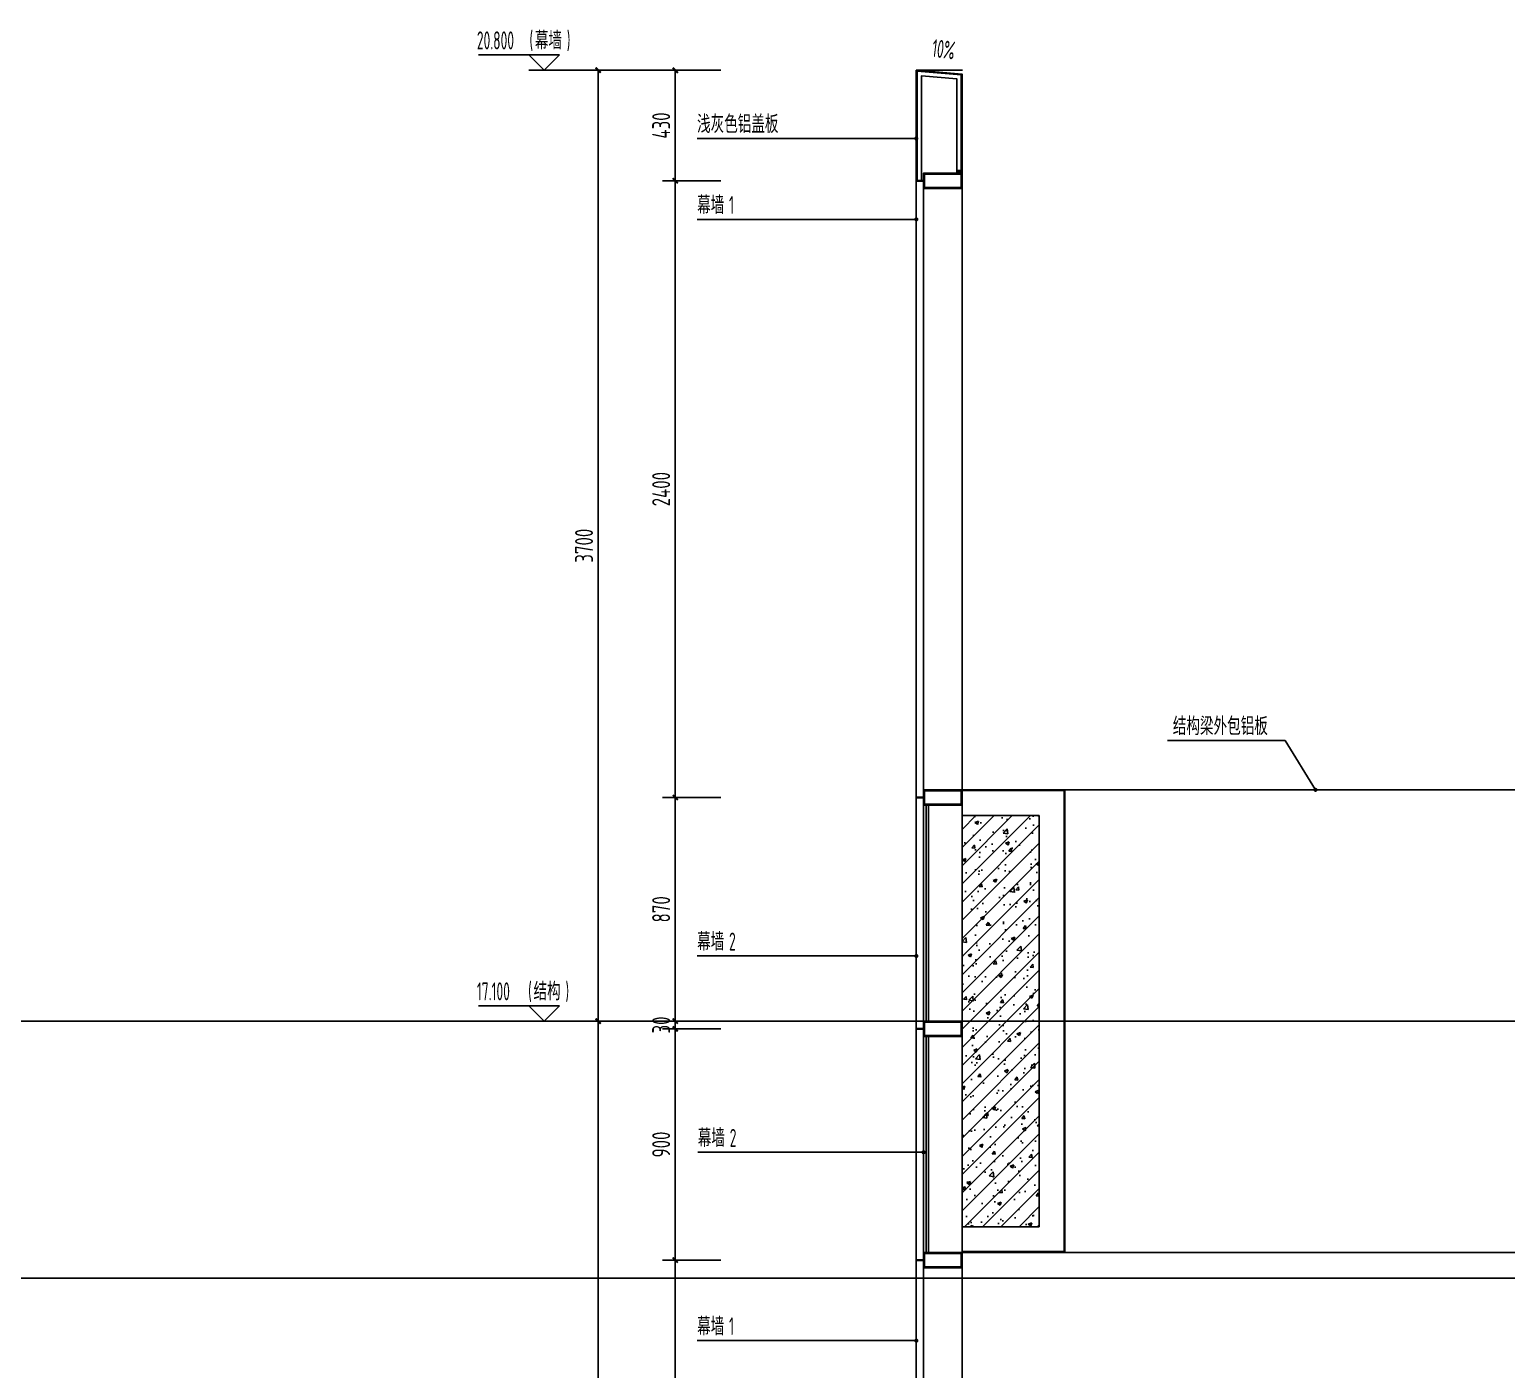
# Model space of a CAD drawing. Extents: x 198753 to 882193, y -399300 to 132460.
# Drawn here: x 403905 to 409650, y 15745 to 20959 of the extents above; entities that cross this region are included whole.
import ezdxf

# ---------------------------------------------------------------- set-up
doc = ezdxf.new("R2010")
doc.units = 0
doc.header["$LTSCALE"] = 1000
doc.header["$MEASUREMENT"] = 0
for name, color, linetype in [('00-图签', 7, 'Continuous'), ('01-标注_尺寸', 124, 'Continuous'), ('01-标注_标高', 200, 'Continuous'), ('01-标注_符号', 200, 'Continuous'), ('02-TEXT_标注', 130, 'Continuous'), ('05-填充_天正', 26, 'Continuous'), ('A-D-玻璃剖线', 130, 'Continuous'), ('A-D-金属剖线', 200, 'Continuous'), ('A-D-金属看线', 205, 'Continuous'), ('A-SUR_看线', 231, 'Continuous'), ('A-金属背板', 30, 'Continuous'), ('A_STR-砼柱', 51, 'Continuous'), ('钢龙骨', 173, 'Continuous')]:
    doc.layers.add(name, color=color, linetype=linetype)
doc.layers.add('04-不打印_辅助线', color=165, linetype='Continuous', plot=False)
doc.styles.add('_TCH_DIM', font='ROS1', dxfattribs={"width": 0.8, "bigfont": 'JD'})
doc.styles.add('_TCH_DIM_T3', font='ROS1', dxfattribs={"width": 0.8, "bigfont": 'JD'})
doc.dimstyles.new('_TCH_ARCH&&20', dxfattribs={"dimtxt": 70, "dimasz": 20, "dimexe": 50, "dimexo": 60, "dimgap": 20, "dimtad": 1, "dimdec": 0, "dimzin": 0, "dimdsep": 46, "dimtxsty": '_TCH_DIM_T3', "dimblk": 'ARCHTICK', "dimcen": 0.09, "dimclrt": 4, "dimazin": 2, "dimtfac": 1, "dimtdec": 0, "dimtix": 1, "dimtmove": 2, "dimatfit": 3, "dimfxl": 0, "dimtolj": 1, "dimtzin": 0, "dimarcsym": 0})

# ---------------------------------------------------------------- blocks, each defined once
blk = doc.blocks.new('A$C643B6CAF')
at = {"layer": '钢龙骨', "const_width": 10}
blk.add_lwpolyline([(0, -1.6), (-28, -1.6)], dxfattribs=at)
at = {"layer": '钢龙骨'}
for points in [[(0, 28.4), (0, -31.6), (150, -31.6), (150, 28.4)], [(4, 24.4), (4, -27.6), (146, -27.6), (146, 24.4)]]:
    blk.add_lwpolyline(points, close=True, dxfattribs=at)
blk = doc.blocks.new('*U49')
at = {"layer": '01-标注_符号'}
blk.add_lwpolyline([(-850, -510.3), (28, -510.3)], dxfattribs=at)
at = {"layer": '01-标注_符号', "const_width": 8}
blk.add_lwpolyline([(24, -510.3, 1), (32, -510.3, 1)], format="xyb", close=True, dxfattribs=at)
at = {"layer": 'A-D-玻璃剖线'}
for points in [[(0, 3300), (0, -3329.8)], [(28, -3329.8), (28, 3300)]]:
    blk.add_lwpolyline(points, dxfattribs=at)
at = {"layer": 'A-金属背板'}
blk.add_lwpolyline([(38, -60), (48, -60), (48, -900), (38, -900)], close=True, dxfattribs=at)
at = {"layer": '钢龙骨'}
blk.add_lwpolyline([(178, 3300), (178, -3329.8)], dxfattribs=at)
for p in [(28, 871.8), (28, -28.4)]:
    blk.add_blockref('A$C643B6CAF', p, dxfattribs=at)
at = {"layer": '钢龙骨', "xscale": -1, "rotation": 180}
blk.add_blockref('A$C643B6CAF', (28.1, -931.6), dxfattribs=at)
at = {"layer": '02-TEXT_标注', "style": '_TCH_DIM'}
for s, height, width, p in [('幕墙', 69.46, 0.8, (-850, -489.3)), ('2', 70, 0.64, (-725.8, -489.3))]:
    blk.add_text(s, height=height, dxfattribs=dict(at, width=width)).set_placement(p)
blk = doc.blocks.new('hytkuy2')
at = {"layer": '钢龙骨'}
h = blk.add_hatch(color=256, dxfattribs=at)
h.dxf.hatch_style = 1
h.paths.add_polyline_path([(178, -400), (158, -400), (158, -390), (178, -390)])
at = {"layer": '01-标注_符号'}
blk.add_lwpolyline([(23, 35.2, 0, 0, 0), (110.2, 24.7, 16, 0, 0), (169.7, 17.4, 0, 0, 0)], format="xyseb", dxfattribs=at)
blk.add_lwpolyline([(-852.9, -265.5), (0, -265.5)], dxfattribs=at)
at = {"layer": '01-标注_符号', "const_width": 8}
blk.add_lwpolyline([(-4, -265.5, 1), (4, -265.5, 1)], format="xyb", close=True, dxfattribs=at)
at = {"layer": 'A-D-金属剖线'}
for points in [[(0, -424.8), (0, 0), (178, -14.9), (178, -400)], [(175, -390), (175, -17.9), (3, -3), (3, -424.8), (0, -424.8)], [(20, -424.8), (20, -21.7), (158, -33.3), (158, -400)]]:
    blk.add_lwpolyline(points, dxfattribs=at)
at = {"layer": 'A-D-金属看线'}
for p, q in [((0, 0), (179.2, 0)), ((178, -400), (179.2, -400))]:
    blk.add_line(p, q, dxfattribs=at)
at = {"layer": '钢龙骨'}
blk.add_lwpolyline([(178, -400), (158, -400), (158, -390), (178, -390), (178, -400)], dxfattribs=at)
at = {"layer": '钢龙骨', "xscale": -1, "rotation": 180}
blk.add_blockref('A$C643B6CAF', (28, -431.6), dxfattribs=at)
at = {"layer": '02-TEXT_标注', "style": '_TCH_DIM', "width": 0.64}
blk.add_text('10%', height=70, rotation=353.09249, dxfattribs=at).set_placement((58.2, 52.1))
at = {"layer": '02-TEXT_标注', "style": '_TCH_DIM', "width": 0.8}
blk.add_text('浅灰色铝盖板', height=69.46, dxfattribs=at).set_placement((-852.9, -244.5))
blk = doc.blocks.new('_ArchTick')
at = {"color": 0, "linetype": 'ByBlock', "const_width": 0.4}
blk.add_lwpolyline([(-0.5, -0.5), (0.5, 0.5)], dxfattribs=at)
blk = doc.blocks.new('*D1389')
at = {"layer": '01-标注_尺寸', "color": 0, "lineweight": -2, "transparency": 16777216}
for p, q in [((406595.1, 16170), (406367.4, 16170)), ((406417.4, 13770.5), (406417.4, 16170)), ((406595.1, 13770.5), (406367.4, 13770.5))]:
    blk.add_line(p, q, dxfattribs=at)
at = {"layer": 'Defpoints', "color": 0, "transparency": 16777216}
for p in [(406417.4, 16170), (406655.1, 16170), (406655.1, 13770.5)]:
    blk.add_point(p, dxfattribs=at)
at = {"layer": '01-标注_尺寸', "color": 0, "lineweight": -2, "transparency": 16777216, "xscale": 20, "yscale": 20, "zscale": 20}
for p, rotation in [((406417.4, 16170), 90), ((406417.4, 13770.5), 270)]:
    blk.add_blockref('_ArchTick', p, dxfattribs=dict(at, rotation=rotation))
at = {"layer": '01-标注_尺寸', "color": 4, "transparency": 16777216, "insert": (406362.4, 14970.2), "char_height": 70, "attachment_point": 5, "rotation": 90, "style": '_TCH_DIM_T3'}
blk.add_mtext('\\A1;2400', dxfattribs=at)
blk = doc.blocks.new('*D1390')
at = {"layer": '01-标注_尺寸', "color": 0, "lineweight": -2, "transparency": 16777216}
for p, q in [((406595.1, 17070), (406367.4, 17070)), ((406417.4, 16170), (406417.4, 17070)), ((406595.1, 16170), (406367.4, 16170))]:
    blk.add_line(p, q, dxfattribs=at)
at = {"layer": 'Defpoints', "color": 0, "transparency": 16777216}
for p in [(406417.4, 17070), (406655.1, 17070), (406655.1, 16170)]:
    blk.add_point(p, dxfattribs=at)
at = {"layer": '01-标注_尺寸', "color": 0, "lineweight": -2, "transparency": 16777216, "xscale": 20, "yscale": 20, "zscale": 20}
for p, rotation in [((406417.4, 17070), 90), ((406417.4, 16170), 270)]:
    blk.add_blockref('_ArchTick', p, dxfattribs=dict(at, rotation=rotation))
at = {"layer": '01-标注_尺寸', "color": 4, "transparency": 16777216, "insert": (406362.4, 16620), "char_height": 70, "attachment_point": 5, "rotation": 90, "style": '_TCH_DIM_T3'}
blk.add_mtext('\\A1;900', dxfattribs=at)
blk = doc.blocks.new('*D1391')
at = {"layer": '01-标注_尺寸', "color": 0, "lineweight": -2, "transparency": 16777216}
for p, q in [((406595.1, 17100), (406367.4, 17100)), ((406595.1, 17070), (406367.4, 17070)), ((406417.4, 17100), (406417.4, 17120)), ((406417.4, 17070), (406417.4, 17100)), ((406417.4, 17070), (406417.4, 17050))]:
    blk.add_line(p, q, dxfattribs=at)
at = {"layer": 'Defpoints', "color": 0, "transparency": 16777216}
for p in [(406417.4, 17100), (406655.1, 17100), (406655.1, 17070)]:
    blk.add_point(p, dxfattribs=at)
at = {"layer": '01-标注_尺寸', "color": 0, "lineweight": -2, "transparency": 16777216, "xscale": 20, "yscale": 20, "zscale": 20}
for p, rotation in [((406417.4, 17100), 270), ((406417.4, 17070), 90)]:
    blk.add_blockref('_ArchTick', p, dxfattribs=dict(at, rotation=rotation))
at = {"layer": '01-标注_尺寸', "color": 4, "transparency": 16777216, "insert": (406362.4, 17085), "char_height": 70, "attachment_point": 5, "rotation": 90, "style": '_TCH_DIM_T3'}
blk.add_mtext('\\A1;30', dxfattribs=at)
blk = doc.blocks.new('*D1392')
at = {"layer": '01-标注_尺寸', "color": 0, "lineweight": -2, "transparency": 16777216}
for p, q in [((406595.1, 17970.2), (406367.4, 17970.2)), ((406417.4, 17100), (406417.4, 17970.2)), ((406595.1, 17100), (406367.4, 17100))]:
    blk.add_line(p, q, dxfattribs=at)
at = {"layer": 'Defpoints', "color": 0, "transparency": 16777216}
for p in [(406417.4, 17970.2), (406655.1, 17970.2), (406655.1, 17100)]:
    blk.add_point(p, dxfattribs=at)
at = {"layer": '01-标注_尺寸', "color": 0, "lineweight": -2, "transparency": 16777216, "xscale": 20, "yscale": 20, "zscale": 20}
for p, rotation in [((406417.4, 17970.2), 90), ((406417.4, 17100), 270)]:
    blk.add_blockref('_ArchTick', p, dxfattribs=dict(at, rotation=rotation))
at = {"layer": '01-标注_尺寸', "color": 4, "transparency": 16777216, "insert": (406362.4, 17535.1), "char_height": 70, "attachment_point": 5, "rotation": 90, "style": '_TCH_DIM_T3'}
blk.add_mtext('\\A1;870', dxfattribs=at)
blk = doc.blocks.new('*D1393')
at = {"layer": '01-标注_尺寸', "color": 0, "lineweight": -2, "transparency": 16777216}
for p, q in [((406595.1, 20370), (406367.4, 20370)), ((406417.4, 17970.2), (406417.4, 20370)), ((406595.1, 17970.2), (406367.4, 17970.2))]:
    blk.add_line(p, q, dxfattribs=at)
at = {"layer": 'Defpoints', "color": 0, "transparency": 16777216}
for p in [(406417.4, 20370), (406655.1, 20370), (406655.1, 17970.2)]:
    blk.add_point(p, dxfattribs=at)
at = {"layer": '01-标注_尺寸', "color": 0, "lineweight": -2, "transparency": 16777216, "xscale": 20, "yscale": 20, "zscale": 20}
for p, rotation in [((406417.4, 20370), 90), ((406417.4, 17970.2), 270)]:
    blk.add_blockref('_ArchTick', p, dxfattribs=dict(at, rotation=rotation))
at = {"layer": '01-标注_尺寸', "color": 4, "transparency": 16777216, "insert": (406362.4, 19170.1), "char_height": 70, "attachment_point": 5, "rotation": 90, "style": '_TCH_DIM_T3'}
blk.add_mtext('\\A1;2400', dxfattribs=at)
blk = doc.blocks.new('*D1394')
at = {"layer": '01-标注_尺寸', "color": 0, "lineweight": -2, "transparency": 16777216}
for p, q in [((406595.1, 20800), (406367.4, 20800)), ((406417.4, 20370), (406417.4, 20800)), ((406595.1, 20370), (406367.4, 20370))]:
    blk.add_line(p, q, dxfattribs=at)
at = {"layer": 'Defpoints', "color": 0, "transparency": 16777216}
for p in [(406417.4, 20800), (406655.1, 20800), (406655.1, 20370)]:
    blk.add_point(p, dxfattribs=at)
at = {"layer": '01-标注_尺寸', "color": 0, "lineweight": -2, "transparency": 16777216, "xscale": 20, "yscale": 20, "zscale": 20}
for p, rotation in [((406417.4, 20800), 90), ((406417.4, 20370), 270)]:
    blk.add_blockref('_ArchTick', p, dxfattribs=dict(at, rotation=rotation))
at = {"layer": '01-标注_尺寸', "color": 4, "transparency": 16777216, "insert": (406362.4, 20585), "char_height": 70, "attachment_point": 5, "rotation": 90, "style": '_TCH_DIM_T3'}
blk.add_mtext('\\A1;430', dxfattribs=at)
blk = doc.blocks.new('*D1494')
at = {"layer": '01-标注_尺寸', "color": 0, "lineweight": -2, "transparency": 16777216}
for p, q in [((406585.1, 17100), (406067.4, 17100)), ((406117.4, 13700.3), (406117.4, 17100)), ((406585.1, 13700.3), (406067.4, 13700.3))]:
    blk.add_line(p, q, dxfattribs=at)
at = {"layer": 'Defpoints', "color": 0, "transparency": 16777216}
for p in [(406117.4, 17100), (406645.1, 17100), (406645.1, 13700.3)]:
    blk.add_point(p, dxfattribs=at)
at = {"layer": '01-标注_尺寸', "color": 0, "lineweight": -2, "transparency": 16777216, "xscale": 20, "yscale": 20, "zscale": 20}
for p, rotation in [((406117.4, 17100), 90), ((406117.4, 13700.3), 270)]:
    blk.add_blockref('_ArchTick', p, dxfattribs=dict(at, rotation=rotation))
at = {"layer": '01-标注_尺寸', "color": 4, "transparency": 16777216, "insert": (406062.4, 15400.1), "char_height": 70, "attachment_point": 5, "rotation": 90, "style": '_TCH_DIM_T3'}
blk.add_mtext('\\A1;3400', dxfattribs=at)
blk = doc.blocks.new('*D1495')
at = {"layer": '01-标注_尺寸', "color": 0, "lineweight": -2, "transparency": 16777216}
for p, q in [((406585.1, 20800), (406067.4, 20800)), ((406117.4, 17100), (406117.4, 20800)), ((406585.1, 17100), (406067.4, 17100))]:
    blk.add_line(p, q, dxfattribs=at)
at = {"layer": 'Defpoints', "color": 0, "transparency": 16777216}
for p in [(406117.4, 20800), (406645.1, 20800), (406645.1, 17100)]:
    blk.add_point(p, dxfattribs=at)
at = {"layer": '01-标注_尺寸', "color": 0, "lineweight": -2, "transparency": 16777216, "xscale": 20, "yscale": 20, "zscale": 20}
for p, rotation in [((406117.4, 20800), 90), ((406117.4, 17100), 270)]:
    blk.add_blockref('_ArchTick', p, dxfattribs=dict(at, rotation=rotation))
at = {"layer": '01-标注_尺寸', "color": 4, "transparency": 16777216, "insert": (406062.4, 18950), "char_height": 70, "attachment_point": 5, "rotation": 90, "style": '_TCH_DIM_T3'}
blk.add_mtext('\\A1;3700', dxfattribs=at)

msp = doc.modelspace()

# ---------------------------------------------------------------- hatches: boundary and pattern name
at = {"layer": '05-填充_天正'}
h = msp.add_hatch(dxfattribs=at)
h.set_pattern_fill('钢筋混凝土', color=256, scale=20, style=0)
h.set_pattern_definition([(45, (0, 0), (-35.355339, 35.355339), []), (50, (0, 0), (143.452037, -12.550427), [15, -165]), (355, (0, 0), (-27.750267, 150.438427), [12, -132]), (100.4514, (11.95, -1.05), (115.701876, 137.88791), [12.74804, -140.22842]), (46.1842, (0, 40), (213.44821, -33.1038), [22.5, -247.5]), (96.6356, (17.79, 37.24), (186.93254, 194.82357), [19.12206, -210.3426]), (351.1842, (0, 40), (186.93239, 194.82372), [18, -198]), (21, (20, 30), (119.38141, -80.523778), [15, -165]), (326, (20, 30), (48.663066, 145.03001), [12, -132]), (71.4514, (29.95, 23.29), (168.044526, 64.5061), [12.74804, -140.22842]), (37.5, (0, 0), (2.431971, 66.578771), [0, -130.4, 0, -134, 0, -132.5]), (7.5, (0, 0), (52.613907, 78.882342), [0, -76.4, 0, -127.4, 0, -50.5]), (327.5, (-44.6, 0), (106.764487, -4.510974), [0, -50, 0, -156, 0, -207]), (317.5, (-64.6, 0), (116.637234, 20.020996), [0, -65, 0, -103.6, 0, -147])])
h.paths.add_polyline_path([(407532.9, 16300), (407832.9, 16300), (407832.9, 17900), (407532.9, 17900)])

# ---------------------------------------------------------------- linework, layer by layer
at = {"layer": '01-标注_标高'}
for p, q in [((405967.4, 20860.3), (405651.5, 20860.3)), ((405907.4, 20800.3), (405847.4, 20860.3)), ((405907.4, 20800.3), (405967.4, 20860.3)), ((406067.4, 20800.3), (405847.4, 20800.3)), ((405967.4, 17160), (405651.5, 17160)), ((405907.4, 17100), (405847.4, 17160)), ((405907.4, 17100), (405967.4, 17160)), ((406067.4, 17100), (405847.4, 17100))]:
    msp.add_line(p, q, dxfattribs=at)
at = {"layer": '01-标注_符号'}
for p, q in [((408789.7, 18191.8), (408331.8, 18191.8)), ((408907.8, 18000), (408789.7, 18191.8))]:
    msp.add_line(p, q, dxfattribs=at)
at = {"layer": '01-标注_符号', "const_width": 8}
for points in [[(407350.9, 20219.8, 1), (407358.9, 20219.8, 1)], [(408909.9, 17996.6, 1), (408905.7, 18003.4, 1)], [(407350.9, 17353.6, 1), (407358.9, 17353.6, 1)], [(407350.9, 15856.7, 1), (407358.9, 15856.7, 1)]]:
    msp.add_lwpolyline(points, format="xyb", close=True, dxfattribs=at)
at = {"layer": '01-标注_符号'}
for points in [[(406502.3, 20219.8), (407354.9, 20219.8)], [(406502.3, 17353.6), (407354.9, 17353.6)], [(406502.3, 15856.7), (407354.9, 15856.7)]]:
    msp.add_lwpolyline(points, dxfattribs=at)
at = {"layer": '04-不打印_辅助线', "color": 251}
for p, q in [((418057.9, 17100), (338573.5, 17100)), ((418057.9, 16100), (338573.5, 16100))]:
    msp.add_line(p, q, dxfattribs=at)
at = {"layer": 'A-D-金属剖线'}
msp.add_lwpolyline([(407532.9, 17997), (407929.9, 17997), (407929.9, 16203), (407532.9, 16203), (407532.9, 16200), (407932.9, 16200), (407932.9, 18000), (407532.9, 18000)], dxfattribs=at)
at = {"layer": 'A-SUR_看线'}
for p, q in [((411704.9, 18000), (407932.9, 18000)), ((411704.9, 16200), (407932.9, 16200))]:
    msp.add_line(p, q, dxfattribs=at)
at = {"layer": 'A-金属背板'}
msp.add_lwpolyline([(407392.9, 17940.2), (407402.9, 17940.2), (407402.9, 17100), (407392.9, 17100)], close=True, dxfattribs=at)
at = {"layer": 'A_STR-砼柱'}
for p, q in [((407832.9, 17900), (407532.9, 17900)), ((407532.9, 17900), (407532.9, 16300)), ((407832.9, 16300), (407832.9, 17900)), ((407532.9, 16300), (407832.9, 16300))]:
    msp.add_line(p, q, dxfattribs=at)

# ---------------------------------------------------------------- block references
msp.add_blockref('hytkuy2', (407354.9, 20800))
at = {"layer": '00-图签'}
msp.add_blockref('*U49', (407354.9, 17100), dxfattribs=at)

# ---------------------------------------------------------------- texts
at = {"layer": '02-TEXT_标注', "style": '_TCH_DIM'}
for s, height, width, p in [('20.800', 70, 0.64, (405645.5, 20881.3)), ('(', 70, 0.64, (405850.2, 20881.3)), ('幕墙', 69.46, 0.8, (405871.1, 20881.3)), (')', 70, 0.64, (405995.2, 20881.3)), ('幕墙', 69.46, 0.8, (406502.3, 20240.8)), ('1', 70, 0.64, (406626.4, 20240.8)), ('结构梁外包铝板', 69.46, 0.8, (408352.8, 18212.8)), ('幕墙', 69.46, 0.8, (406502.3, 17374.6)), ('2', 70, 0.64, (406626.4, 17374.6)), ('17.100', 70, 0.64, (405645.5, 17181)), ('(', 70, 0.64, (405845, 17181)), ('结构', 69.46, 0.8, (405865.9, 17181)), (')', 70, 0.64, (405990.1, 17181)), ('幕墙', 69.46, 0.8, (406502.3, 15877.7)), ('1', 70, 0.64, (406626.4, 15877.7))]:
    msp.add_text(s, height=height, dxfattribs=dict(at, width=width)).set_placement(p)

# ---------------------------------------------------------------- dimensions: what is measured, and where the dimension line sits
at = {"layer": '01-标注_尺寸'}
for p1, p2, distance, picture, middle in [((406645.1, 17100), (406645.1, 20800), 527.6, '*D1495', (406062.4, 18950)), ((406655.1, 20370), (406655.1, 20800), 237.6, '*D1394', (406362.4, 20585)), ((406655.1, 17970.2), (406655.1, 20370), 237.6, '*D1393', (406362.4, 19170.1)), ((406655.1, 17100), (406655.1, 17970.2), 237.6, '*D1392', (406362.4, 17535.1)), ((406655.1, 17070), (406655.1, 17100), 237.6, '*D1391', (406362.4, 17085)), ((406645.1, 13700.3), (406645.1, 17100), 527.6, '*D1494', (406062.4, 15400.1)), ((406655.1, 16170), (406655.1, 17070), 237.6, '*D1390', (406362.4, 16620)), ((406655.0696, 13770.4523), (406655.0696, 16170), 237.638, '*D1389', (406362.4316, 14970.2261))]:
    dim = msp.add_aligned_dim(p1=p1, p2=p2, distance=distance, dimstyle='_TCH_ARCH&&20', dxfattribs=at)
    dim.commit()
    dim.dimension.update_dxf_attribs({"geometry": picture, "text_midpoint": middle})

doc.saveas('drawing.dxf')
